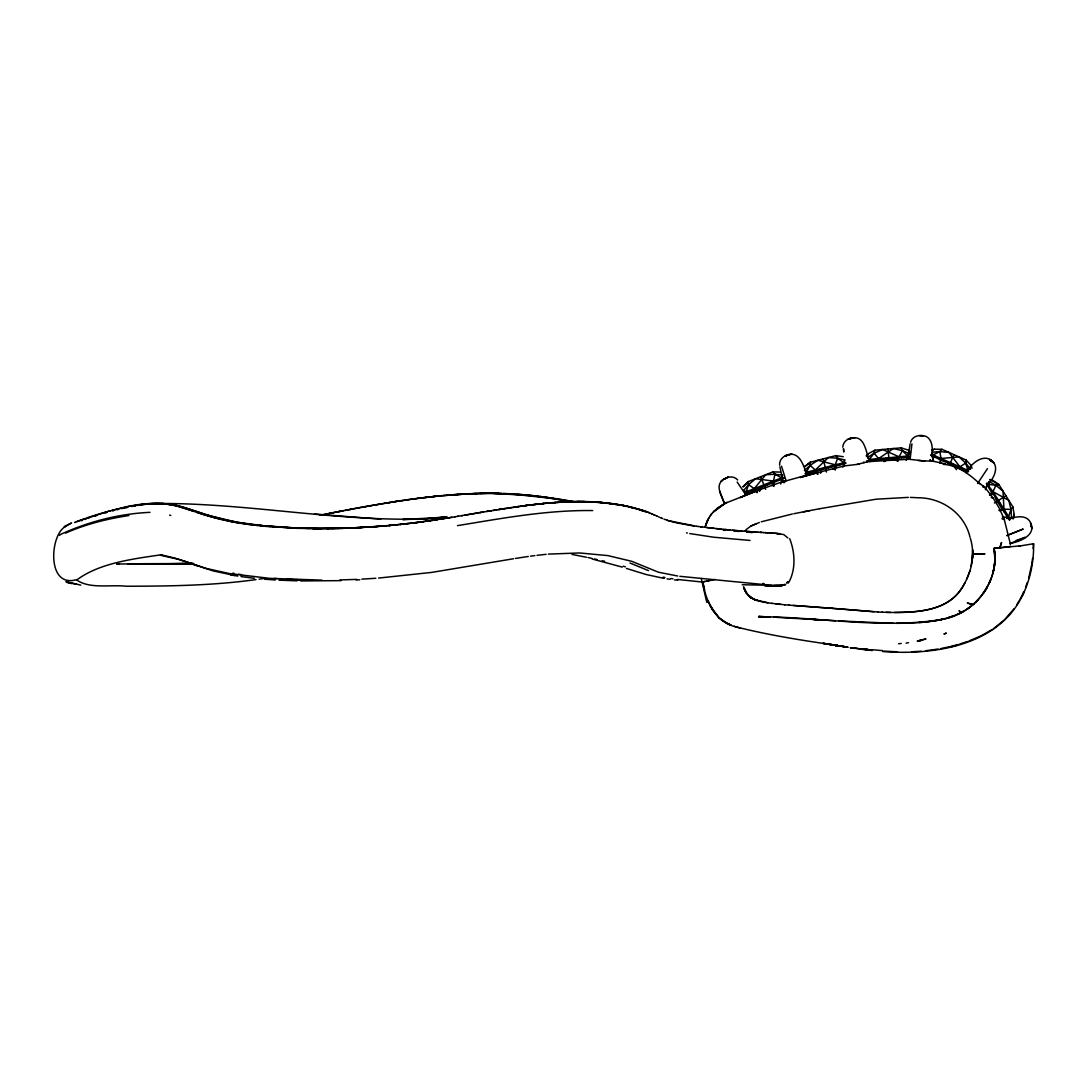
<?xml version="1.0" encoding="UTF-8"?>
<svg xmlns="http://www.w3.org/2000/svg" width="1088" height="1088" viewBox="0 0 1088 1088"><rect width="100%" height="100%" fill="white"/><g stroke="black" fill="none" stroke-linecap="round" stroke-linejoin="round"><path stroke-width="1.5" d="M766.333 616.814C824.35 617.807 882.953 628.81 940.739 619.63C973.706 614.965 1000.185 581.767 994.106 548.447C997.628 567.95 989.686 588.377 975.814 602.126C955.006 622.186 923.712 622.934 896.58 623.342M1020.68 545.809L994.065 548.325L994.935 560.17M779.661 465.188C778.994 458.864 784.842 454.852 790.486 454.199C800.333 453.737 803.61 466.14 806.426 473.253L807.745 474.939L803.488 476.041M779.878 466.752L783.047 481.44L785.536 480.665L746.191 494.469L747.592 493.938L744.002 490.253M781.973 476.585L782.544 475.021M910.18 443.795L907.582 459.177M910.574 442.272C912.478 435.649 920.475 434.166 926.187 436.478C932.933 440.001 932.47 449.222 932.212 455.6L933.137 461.176L921.808 460.795L924.963 460.754M972.726 557.954L972.726 549.739M894.418 612.462C916.205 612.122 941.582 611.429 957.331 594.062C969.87 578.911 976.385 557.505 970.333 538.288M972.495 558.13L972.577 550.664M1006.563 518.514C1014.179 517.915 1025.073 513.495 1030.064 521.75C1037.571 534.698 1019.946 541.851 1010.249 543.415L1010.398 544.789M845.798 463.393L805.446 473.878L810.098 465.351L810.329 462.25L835.883 455.614L843.282 456.729M835.434 469.73L835.285 464.807L837.583 458.211L835.883 455.614M994.609 564.155L994.881 560.796L994.31 566.168M940.073 463.298L941.025 458.47L939.828 451.588L941.936 449.303L966.076 460.02L971.176 465.501L971.992 468.398M986.041 487.914L987.537 484.704C994.119 478.706 1000.77 464.658 989.55 459.476L993.861 463.039C986.122 452.295 972.672 461.706 967.844 470.41L933.028 454.92L931.26 454.512L930.879 455.369L967.218 471.879L967.871 470.383L965.79 463.107L966.076 460.02M985.565 488.24L993.385 498.318L999.614 508.83L999.41 510.394M910.126 459.231L911.948 443.85M773.65 485.901L773.446 481.086L774.942 474.259L772.942 471.879L748.367 481.562L743.05 486.812L748.367 481.562L748.53 484.663L746.123 491.844L744.6 492.81M1031.927 563.258L1032.553 558.375M1013.458 518.813L1014.098 514.352L1012.928 506.967L998.906 484.582L989.89 479.4M994.554 564.55L993.167 571.948L994.024 568.045M842.778 447.182C843.01 441.592 848.246 437.77 853.604 437.838C864.62 436.614 865.939 451.819 868.795 458.755L869.666 461.543L909.391 459.204M844.492 459.775L844.098 465.95L857.521 464.358L867.082 461.87M1031.642 564.89L1028.772 577.823M971.149 566.372L972.699 553.846L983.729 553.969L973.665 553.846M844.274 466.004L806.97 475.143M869.965 461.04L869.829 459.422L907.8 456.022L909.595 456.198L909.677 457.137L868.17 460.85L874.154 453.206L874.874 450.187L901.177 447.834L908.29 450.146L910.425 452.295M834.89 469.608L835.693 466.385M705.038 527.177L707.812 519.656L711.756 513.631L716.897 508.626L725.302 503.227L713.347 511.863L724.186 503.853M705.214 526.578L708.995 517.548M780.749 484.038L782.19 479.386L781.592 477.877L774.942 474.259L765.734 474.722L754.27 488.634L746.123 491.844L746.722 493.367L783.714 478.407L783.374 477.537L781.592 477.877L754.27 488.634L748.53 484.663L743.621 490.498M988.652 483.562L988.761 481.739M999.858 547.822L1001.558 542.518L999.886 547.794L997.37 548.026M1012.928 506.954L1010.97 509.361L1008.63 516.569L1010.031 519.656M1012.683 518.663L1014.098 514.352M784.217 481.916L785.21 481.046L783.945 482.814M161.677 554.69C133.579 558.878 99.62 562.836 76.758 579.986C89.665 589.206 110.446 584.446 126.14 586.228C169.483 586.174 212.976 585.589 255.979 579.605M985.402 489.736L987.006 485.139L988.38 484.269L995.887 485.302L998.906 484.582M969.884 570.928L966.674 579.17M1025.603 587.234L1027.303 582.556M908.262 455.07L909.378 453.71M705.935 524.171L707.826 519.656M882.667 651.522C932.77 655.33 997.002 646.394 1021.999 596.496C1030.146 580.217 1033.994 561.911 1033.6 543.742C1028.772 544.476 1023.958 545.333 1019.13 546.054M990.719 579.482L989.155 583.154L990.42 580.244M897.899 461.475L899.082 456.797L902.428 450.677L901.177 447.834M934.306 456.892L934.687 456.022M938.318 458.674L938.699 457.803M942.793 460.659L943.174 459.789M947.526 462.754L947.906 461.897M949.797 464.141L953.999 454.662M952.34 464.889L952.721 464.032M957.073 466.997L957.454 466.126M959.208 468.316L959.874 466.834L965.79 463.107L970.428 469.146M961.547 468.969L961.928 468.112M965.559 470.764L965.94 469.894M989.536 495.149L993.031 491.681L995.887 485.302L989.25 481.562M842.833 467.146L844.166 464.182L843.758 462.604L837.583 458.211L828.39 457.558L815.32 469.989L806.847 472.192L807.269 473.77M1022.312 594.796L1023.713 591.818M1021.999 596.496L1024.134 591.994M759.41 491.45L760.988 489.138M1020.054 599.175L1021.618 596.278M966.022 472.178C966.606 473.552 965.709 471.512 967.844 470.41M990.012 495.448L991.644 492.551L986.354 483.439M987.387 586.663L985.415 590.131L986.789 587.71M964.934 582.76C951.048 612.326 914.26 613.061 886.122 612.34M1016.763 604.792L1019.279 600.63M788.378 583.046C796.076 569.962 795.124 552.527 789.698 538.696M980.737 484.282L978.425 482.542L977.582 483.48L987.442 468.67M906.141 460.346L907.936 457.64L907.8 456.022L902.428 450.677L893.466 448.514L878.546 458.633L878.682 460.251M866.565 456.212L868.278 453.723L874.874 450.187M784.638 481.889L785.237 481.073L783.387 481.59L784.19 481.345M820.338 473.253L821.984 471.362M1014.03 608.804L1004.591 619.725L993.466 628.714M710.274 515.508L711.756 513.631M977.826 600.032L975.759 602.126L978.126 599.706M866.17 455.858L868.278 453.723M1010.398 546.475L999.614 547.822M716.897 508.626L725.152 503.282M59.527 535.323L60.411 534.562M723.289 479.55L721.14 481.345C725.37 476.952 733.122 474.762 737.678 479.998M722.16 480.366C715.006 486.785 722.432 496.917 724.404 503.73L725.302 503.227M804.535 470.546L810.098 465.351L817.822 460.306L835.285 464.807L845.566 462.482M745.919 529.747L750.87 526.089L759.37 522.498M748.53 484.663L755.575 478.72L773.446 481.086M884.109 461.625L886.87 460.074M60.588 534.426C88.414 521.614 119.326 513.686 149.994 512.353M970.183 606.954L967.246 609.049L969.734 607.281M867.802 457.409L874.154 453.206L882.586 449.494L899.082 456.797M65.09 526.674L63.376 527.775L70.856 523.26M992.12 629.571L980.968 635.909L969.027 640.914M988.339 486.608L989.142 486.105L987.156 482.936M989.563 488.349L989.142 486.105M990.678 490.334L991.467 489.831L993.031 491.681L1008.63 516.569L1007.257 517.439L1002.415 516.868M991.644 492.551L993.276 494.482L994.065 493.979M993.276 494.482L995.343 496.21M1009.433 520.037L997.125 501.282L996.023 498.875L996.826 498.372M994.446 502.969L1005.91 495.774M998.825 503.322L999.614 502.819M1001.572 507.715L1002.374 507.226M999.342 510.789L1003.979 509.157L1010.97 509.361L1011.541 518.486M1004.17 511.863L1004.972 511.36M1006.509 515.59L1007.298 515.086M1008.494 518.758L1009.297 518.255M968.361 469.744L970.156 469.214M957.794 614.203L964.145 610.939M725.002 503.377L757.996 490.375L740.262 497.597L749.727 493.15L744.695 495.176L747.592 493.938M725.206 478.598L726.226 478.054L723.86 479.278L728.321 477.129L727.07 477.605M806.222 475.32L783.115 481.671M742.247 584.746L771.637 585.317L679.837 576.314M64.518 526.347L71.631 522.947M727.083 502.33L726.172 502.778M961.044 612.68L959.058 610.613L960.99 612.68L963.506 611.334M785.237 584.229L779.729 585.915L764.946 586.092M931.736 450.541L934.442 449.194L941.936 449.303M959.874 466.834L949.008 452.445L939.828 451.588L933.028 454.92L932.362 456.416L933.613 461.122M65.538 533.134C85.612 524.185 107.25 518.826 128.928 515.549M750.87 526.089L756.473 523.6M74.814 522.485L75.616 522.118L75.004 522.403M62.655 528.618C49.708 540.695 47.967 588.295 76.854 579.578M76.459 521.75L107.413 511.591M76.813 521.601L78.758 520.798M810.098 465.351L815.32 469.989L835.285 464.807M782.789 478.38L783.918 477.931M79.438 520.526L85.204 518.405M81.41 520.758L82.266 520.431M745.144 493.218L746.395 492.742M765.843 585.099C774.438 587.452 758.404 582.583 767.394 585.548M84.905 519.452L85.816 519.126M787.154 455.219L785.264 455.872L791.982 454.172L790.541 454.199M1016.206 540.478L1025.304 537.336L1010.249 543.415L1004.224 519.316M983.158 486.853L984.001 486.594L983.158 485.724L983.158 486.948L985.075 487.737M87.856 518.405L88.903 518.051M954.557 615.577L947.743 617.889L953.646 615.876M86.986 517.793L98.41 514.189M787.522 455.097L786.406 455.478L788.27 454.825L785.726 455.722L789.167 454.526M943.146 464.358C956.474 464.97 968.66 473.552 978.37 482.542M959.793 643.974L967.518 641.512M848.123 439.117L853.033 437.947M783.238 585.194L781.551 585.67L783.605 585.072M94.452 516.256L96.75 515.535M805.678 475.47L804.78 475.714M761.26 521.805L792.404 513.985M99.389 513.89L110.731 510.694M784.434 481.29L784.013 481.413M931.559 450.038L934.442 449.194M105.128 513.046L106.651 512.611M844.37 463.42L845.662 463.066M108.419 511.319L128.887 506.396L145.452 503.866M944.166 618.759L940.739 619.63L944.86 618.61M112.703 510.925L113.601 510.694M111.874 510.381L113.07 510.068M948.994 647.346L958.378 644.898M940.807 619.63L942.426 619.208M950.463 646.503L958.256 644.477M806.82 475.17L807.745 474.939M114.267 509.769L121.407 508.014M117.191 509.755L118.075 509.524M805.134 473.579L806.426 473.253M121.72 508.626L124.454 507.974M920.734 640.152L925.983 638.955L917.402 641.118L920.734 640.152L919.088 640.941M850.748 438.437L854.95 437.716L853.604 437.838M123.461 508.205L127.636 507.253M122.604 507.729C143.684 502.466 166.382 501.106 187 509.062M126.086 507.606L127.527 507.28M719.277 618.066L712.667 610.123L708.533 601.95L706.778 602.33L701.257 578.435M705.01 581.441L702.821 581.903L704.616 589.75M851.537 438.246L849.592 438.668L851.918 438.192M706.751 581.087L714.993 579.442M803.434 511.822L819.4 508.776M941.134 648.502L948.899 646.898M711.13 580.203L702.807 581.903C705.663 600.916 715.224 622.268 735.91 626.878C765.789 634.372 796.239 639.486 826.717 643.906M131.458 506.464L135.32 505.716M819.55 508.735L875.568 499.297M876.493 499.174L908.29 497.379M320.919 515.168L328.29 513.713M319.722 515.277L327.787 513.808M325.856 514.066L341.822 511.074M331.894 513.006L333.254 512.734M793.846 513.713L809.812 510.626M328.943 513.468L332.044 512.856M329.718 513.318L336.505 511.999M335.158 512.258L343.373 510.68M338.3 511.646L342.666 510.911M857.018 464.44L859.357 463.991M341.442 511.047L369.73 505.811M344.896 510.49L348.078 509.891L346.338 510.109M785.754 584.8L768.658 585.657M346.814 510.027L351.274 509.279M131.784 506.382L135.905 505.621M349.819 509.456L351.56 509.13M353.314 508.803L364.385 506.763M936.292 620.473L937.91 620.174L933.735 620.922M356.81 508.15L358.564 507.824M744.94 493.694L746.722 493.367M363.27 506.967L365.622 506.546M364.126 506.913L370.967 505.689M783.251 481.766L782.095 481.984L783.292 481.834M370.342 505.702L396.671 501.337M369.866 505.879L380.936 503.962M373.497 505.24L377.21 504.601M379.114 504.274L382.201 503.662L381.466 503.88M464.889 515.141L478.094 512.897M906.073 643.13L908.534 642.709M136.952 505.43L150.294 503.73M461.584 515.698L480.379 512.502M457.64 516.351L462.536 515.535M479.686 512.625L483.521 511.986M383.017 503.622L386.961 502.874M454.811 516.814L458.388 516.215M479.998 512.57L487.941 511.251M137.265 505.39C153.258 502.275 170.027 502.615 185.545 507.838M486.676 511.455L490.851 510.762M455.192 516.759L443.17 518.731M384.717 503.336L392.02 502.153M490.28 510.857L491.463 510.666M451.955 517.29L426.129 521.288M487.274 511.36L526.551 505.444M457.504 525.64C502.234 518.296 547.196 509.918 592.702 510.571M513.563 558.742L431.623 572.41L378.638 578.068M388.09 502.778L390.048 502.466M492.973 510.422L496.93 509.769M445.985 518.269L448.814 517.82M515.426 558.443L528.278 556.485M391.734 502.112L399.16 500.956M498.576 509.51L499.786 509.32M498.902 509.456L501.813 509.007M443.034 518.731L438.981 519.37M500.997 509.13L503.418 508.749M393.978 501.84L417.683 498.358M502.833 508.844L504.805 508.531M504.546 508.586L505.906 508.368M938.033 649.06L925.684 650.746M436.288 519.778L437.634 519.574M397.909 501.242L400.479 500.766M506.763 508.232L508.722 507.946M437.254 519.642L414.433 522.838M265.295 578.258L259.08 579.17M399.636 500.888L402.614 500.439M507.987 508.055L510.19 507.715M432.575 520.336L434.928 519.982M431.841 520.458L434.67 520.037M976.806 553.846L975.46 553.846M510 507.756L512.298 507.416M402.261 500.589L408.571 499.582M513.318 507.266L515.114 507.008M430.209 520.69L427.842 521.03M405.797 499.977L412.406 499.052M514.434 507.103L516.569 506.79M429.678 520.758L417.969 522.362M866.878 461.897L870.985 461.353M515.807 506.899L526.742 505.417M517.194 506.709L518.568 506.518M930.022 621.425L926.364 621.901M530.509 556.186L534.888 555.601M411.21 499.31L430.957 496.767M520.826 506.206L524.049 505.77M421.858 521.859L422.838 521.723M423.259 521.682L414.623 522.811M413.998 498.93L415.956 498.671M419.914 522.118L420.893 521.982M525.409 505.594L546.19 503.241M417.506 498.372L423.477 497.624M418.649 498.318L422.96 497.692M525.64 505.566L528.319 505.226M418.853 522.254L411.169 523.233M528.115 505.254L530.985 504.886M414.256 522.838L416.024 522.621M975.365 553.846L974.236 553.846L981.24 553.751M421.573 497.95L429.461 496.93M529.462 505.077L530.808 504.914M537.037 555.329L546.094 554.322M529.924 505.022L542.749 503.581M410.72 523.26L412.488 523.056M408.857 523.505L411.74 523.165M424.728 497.57L426.659 497.338M532.739 504.682L538.846 503.989M411.631 523.151L388.892 525.558M976.208 553.846L983.729 553.724M408.952 523.464L403.199 524.144M917.402 641.118L920.788 640.723M425.857 497.434L436.37 496.182M428.604 497.121L441.415 495.693M408.027 523.573L400.425 524.443M898.525 643.756L901.19 643.457M1033.546 543.742L1033.124 548.624M431.65 496.781L434.357 496.495M538.533 504.03L539.335 503.948M403.648 524.062L400.126 524.443M433.065 496.631L444.475 495.407M540.138 503.853L540.94 503.771M400.806 524.375L389.341 525.518M435.975 496.332L441.769 495.652M437.594 496.169L439.212 496.006M542.531 503.608L543.891 503.472M394.876 525.001L397.215 524.742M543.32 503.54L544.109 503.458M867.775 460.55L869.04 460.428M941.025 458.47L958.99 456.878L965.79 463.107M542.926 503.567L547.318 503.146M1000.334 547.767L994.065 548.325L994.935 556.267M440.83 495.856L455.246 494.55M908.358 456.919L909.65 456.797M919.088 622.567L925.915 621.942M546.067 503.268L564.835 501.908M446.774 516.922L424.742 518.935L446.937 517.072L402.805 519.561L425.027 518.935C337.076 521.669 250.118 503.526 162.194 503.486L151.286 503.662M390.728 525.354L385.818 525.83M547.142 503.173L549.005 502.996M389.98 525.422L375.659 526.646M444.054 495.557L470.342 493.68M548.447 503.037L552.908 502.67M548.325 554.105L579.632 552.962L607.852 555.601L631.666 561.286L658.458 572.22L677.702 576.014M446.27 495.366L448.093 495.203M548.529 503.05L549.902 502.928M549.576 502.942L550.691 502.846M447.168 495.176L449.861 494.958M382.092 526.102L386.417 525.749L376.611 526.565M932.239 452.186L939.828 451.588M449.902 495.067L452.554 494.741M382.786 526.048L347.126 528.21M450.5 495.013L457.939 494.36M147.138 503.717L162.928 503.649M552.201 502.738L555.696 502.479M780.354 585.698L781.946 585.589L768.291 585.643M553.982 502.602L555.315 502.506M373.538 526.796L376.693 526.51M372.939 526.837L375.292 526.619M555.193 502.52L564.903 501.935M373.878 526.714L367.418 527.204M375.836 578.272L361.869 579.129M454.906 494.686L475.456 493.476M556.811 502.398L559.422 502.207M370.233 527.014L372.477 526.81M456.933 494.55L467.582 493.938M371.076 526.905L367.458 527.136M557.994 502.316L559.164 502.248M999.274 510.231L1002.606 510.014M365.84 527.231L359.774 527.639M911.744 651.78L921.06 651.25M560.32 502.18L561.476 502.112M364.834 527.286L341.074 528.401M362.617 527.422L355.096 527.87M561.027 502.139L575.076 501.568M562.999 502.003L564.754 501.908M980.016 553.846L976.534 553.846M356.102 579.972L359.842 579.795M465.732 494.034L473.62 493.694M358.564 527.626L348.867 528.047M468.139 493.911L471.539 493.626M356.674 579.374L339.864 579.972M974.236 553.846L974.698 553.846M566.032 501.881L567.27 501.826M566.494 501.826L569.935 501.704M472.301 493.598L473.348 493.558M471.811 493.762L490.824 493.408M566.658 501.854L569.731 501.704M473.919 493.53L475.116 493.49M350.594 527.979L293.978 528.21M343.087 528.346L345.1 528.278M474.531 493.653L476.503 493.449M476.299 493.462L478.666 493.394M475.429 493.626L481.018 493.326M345.658 528.156L337.049 528.51M569.391 501.758L572.084 501.677M341.686 528.387L327.066 528.686M570.955 501.704L576.613 501.541M571.635 501.65L573.607 501.595M341.142 580.638L300.655 580.938M339.238 528.346L312.474 528.673M479.631 493.367L483.358 493.286M336.042 528.414L331.051 528.632M479.794 493.517L493.381 493.245M866.578 460.877L868.17 460.85M482.46 493.299L485.262 493.258M484.514 493.272L488.05 493.245M574.736 501.622L584.786 501.554M329.27 528.659L320.919 528.714M576.545 501.541L581.482 501.527M128.139 564.006L192.766 563.584M576.912 501.595L584.65 501.554M169.402 563.815L193.46 563.652M190.414 563.666L193.569 563.638L169.755 563.761L193.31 563.584M773.16 585.63L778.178 585.589M486.839 493.245L491.259 493.231M148.757 563.924L169.238 563.774L127.894 564.006L137.333 563.951M190.278 563.679L116.783 563.992M577.986 501.527L579.414 501.527M148.961 563.897L169.578 563.815M184.103 563.611L141.345 563.734L183.505 563.679M119.054 564.033L117.001 564.046M920.856 435.703L923.25 435.798L919.265 435.649M922.624 460.795L908.33 459.204M1009.147 518.146L1010.466 518.486M321.11 528.714L296.29 528.306M978.969 553.846L980.37 553.846M983.878 553.846L984.994 553.846M759.832 616.488L758.567 616.869L770.168 616.991L758.622 616.447L766.088 616.814M773.595 617.168L835.434 620.731M818.924 619.752L813.198 619.426L816.082 619.602M317.152 528.714L319.124 528.714M489.994 493.408L513.835 493.938M893.642 623.315L839.038 620.949M581.25 501.582L595.979 501.99M321.912 580.135L269.715 578.354L229.391 573.553L205.387 568.249L175.358 558.239L160.602 554.649M492.32 493.422L501.677 493.394M316.282 528.523L312.678 528.482M312.283 580.054L304.178 579.972L308.829 580.04M493.544 493.245L498.93 493.326M982.709 553.846L983.674 553.86M493.802 493.435L528.918 495.462M890.61 612.435L881.987 612.19M582.651 501.595L600.943 502.466L619.766 504.954M311.263 528.469L299.254 528.156M978.724 553.86L979.717 553.846M585.902 501.582L591.382 501.745M309.033 528.428L272.83 526.986M296.997 580.842L278.868 580.162M585.276 501.636L607.349 502.969M772.942 471.879L780.409 472.097M499.664 493.544L501.119 493.585M897.45 651.807L884.326 651.141M301.471 579.836L286.797 579.387L291.557 579.537M296.317 579.686L299.486 579.795L296.657 579.686M503.363 493.449L512.122 493.843M502.656 493.639L507.09 493.816M910.302 497.406L916.626 497.678M298.343 528.129L252.634 525.014M295.65 528.02L286.946 527.598M292.998 527.898L290.496 527.789M508.191 493.87L510.354 493.979M592.47 501.799L596.727 502.03M877.812 611.986L882.341 612.231M289.857 527.748L263.881 525.817L238.898 522.512M162.194 503.486L174.583 505.022L190.985 509.578M511.428 494.047L549.902 498.154M767.475 532.807L770.331 532.984M285.654 527.517L269.715 526.361M763.422 532.562L766.251 532.726M770.93 533.011L772.643 533.12M765.109 532.658L767.978 532.834M769.624 532.93L771.052 533.025M513.55 493.925L533.419 495.652M760.811 532.386L762.022 532.467M761.355 532.426L763.382 532.549M772.317 533.106L774.153 533.215M380.882 519.126L314.486 514.039M918.122 460.455L921.808 460.7M760.621 532.386L758.05 532.209M760.267 532.358L761.097 532.413M878.179 612.014L832.266 608.328M754.27 531.95L758.173 532.222M774.058 533.215L775.309 533.297M275.305 579.972L264.697 579.224M755.14 532.018L755.997 532.073M750.026 540.437L713.592 537.214L689.724 533.555M753.114 531.869L754.446 531.964M775.227 533.283L778.763 533.569M751.631 531.76L752.515 531.828M753.399 531.896L745.756 531.325M517.358 494.17L538.03 496.196M598.142 502.126L599.529 502.234M749.496 531.61L750.734 531.692M274.407 578.422L277.154 578.626M872.059 649.686L882.708 650.651M597.584 502.194L612.884 503.662M748.993 531.57L744.491 531.216M776.22 533.365L783.754 534.575L787.916 538.016M733.829 531.08L739.201 531.488M788.895 605.118L840.507 608.994M793.302 605.458L832.143 608.301M723.248 530.278L725.002 530.414M874.004 611.742L840.63 608.994M744.763 531.243L738.058 530.699M741.866 531.012L736.753 530.577M746.654 532.073L752.284 532.59M270.966 526.85L259.91 525.83M784.516 604.765L789.29 605.159M599.937 502.37L602.058 502.561M702.494 582.053L677.348 579.455M735.447 530.468L737.474 530.645M868.85 649.686L859.901 648.788L868.17 649.631L861.601 648.965L862.77 649.087M732.836 530.237L734.522 530.386M734.142 530.359L736.005 530.522M733.04 530.25L727.083 529.706M268.668 526.266L255.938 524.946M917.442 497.746C941.569 497.529 964.335 513.087 969.979 537.091M728.579 529.842L730.062 529.992M602.398 502.588L605.214 502.874M725.166 529.53L726.417 529.638M727.682 529.761L723.901 529.407M784.91 604.792L775.894 603.867M721.113 529.122L724.091 529.421M721.371 529.149L696.755 526.334M718.053 528.822L719.073 528.918M716.026 528.605L717.033 528.714M780.558 604.37L771.664 603.323M529.489 495.53L531.733 495.774M254.32 578.272L241.019 576.586M711.96 528.17L713.986 528.387M164.03 503.744L175.943 505.825L192.005 510.748M258.101 525.64L231.35 521.737L207.223 515.807M708.927 527.83L709.934 527.952M823.058 643.334L847.81 647.197L823.058 643.334L826.812 643.933M532.29 495.829L536.778 496.359M706.914 527.598L707.921 527.721M931.736 460.972L945.309 463.814M606.669 503.037L625.586 505.838L643.919 510.748M861.601 648.965L872.358 650.23L862.594 649.087M861.574 649.305L872.331 650.556M674.438 579.863L677.742 580.244M774.942 474.259L782.503 475.17M779.13 533.61L780.382 533.827M255.653 524.906L252.824 524.552M608.11 503.2L610.966 503.567M537.785 496.169L550.392 497.869M537.608 496.468L540.097 496.781M700.577 526.837L701.801 526.986M80.798 585.14L65.906 581.59M251.11 524.824L239.251 523.124M539.934 496.427L548.379 497.583M251.886 524.43L248.118 523.926M540.641 496.849L542.259 497.066M989.754 479.917L992.746 480.311L998.906 484.582M696.932 526.361L668.685 520.73M543.334 497.216L544.898 497.434M667.012 578.87L670.072 579.292M248.05 523.926L246.745 523.736M545.89 497.57L547.862 497.855M694.117 525.966L693.015 525.817M834.306 645.13L835.557 645.306M612.381 503.771L616.012 504.315M549.467 497.733L561.639 499.623M548.366 497.923L555.41 498.998M614.353 503.88L622.866 505.294M692.294 525.708L676.763 522.893M245.602 523.573L238.462 522.43M551.657 498.059L553.833 498.386M550.664 498.263L552.962 498.617M160.548 555.288L179.52 559.572L213.153 570.928L237.782 576.11M772.058 603.391C761.192 602.086 747.007 600.018 743.73 587.506L746.762 593.463L743.526 586.908L746.246 592.742L751.373 597.992L747.81 594.85M826.39 643.878L839.46 645.946M670.806 578.503L672.914 578.83M831.246 644.654L835.135 645.252M554.907 498.562L555.995 498.726M832.266 644.803L838.29 645.769L836.454 645.456M554.295 498.821L556.852 499.215M557.07 498.889L558.593 499.134M556.417 499.147L572.057 501.772M558.43 499.474L559.436 499.637M241.55 574.682L238.571 574.192M76.486 584.242L66.518 582.311M560.198 499.392L576.082 502.112M560.442 499.8L562.442 500.126M835.353 645.279L838.44 645.796L827.166 644.001M563.149 499.882L564.672 500.126M563.734 500.344L565.42 500.63M237.823 522.893L217.682 518.731M566.182 500.385L569.201 500.902M238.748 522.485L234.722 521.764M230.534 574.886L234.6 575.579M617.25 504.519L624.24 505.566M568.031 501.065L570.37 501.473M827.465 644.028L838.44 645.918L830.28 644.477M570.969 501.201L572.723 501.514M571.54 501.677L574.573 502.221M664.102 578.422L646.054 574.491L626.43 568.439M237.075 522.199L211.684 516.338M804.454 470.234L805.922 471.131M574.478 501.826L576.232 502.139M830.974 644.599L838.44 645.946M620.514 505.09L622.295 505.417M767.924 602.752L755.004 599.76L749.129 596.224M234.437 521.723L226.114 520.037M571.975 554.404L586.432 557.246M232.805 573.145L234.219 573.417M663.136 577.143L664.958 577.497M622.554 505.471L623.859 505.73M623.179 505.594L626.838 506.355M625.369 505.784L630.904 507.008M624.39 505.838L627.531 506.518M587.982 557.559L592.103 558.443M594.66 559.001L597.19 559.558M225.61 519.914L205.931 514.583M628.361 506.709L629.177 506.899M686.501 532.821L687.371 533.025M628.578 506.763L634.25 508.191M675.866 522.689L668.766 520.758M602.222 560.714L604.697 561.313M629.571 506.994L635.963 508.667M771.691 485.302L773.582 485.874M592.239 559.001L622.268 567.12M837.583 458.211L844.982 460.047M631.938 507.253L640.016 509.47M169.592 515.114L170.775 515.426M216.526 518.432L197.2 512.53M740.765 628.266L734.142 626.253M623.206 566.195L625.382 566.821M991.168 497.502L993.385 498.318M894.037 459.558L897.233 460.904M211.208 516.202L203.252 513.713M67.701 582.434L71.658 583.603M185.654 507.878L205.102 514.311M638.615 509.47L642.478 510.762M206.135 515.467L193.392 511.224M640.791 509.714L644.164 510.83M832.619 468.615L835.176 469.635M668.046 520.526L666.699 520.078M667.91 520.486L666.264 519.942M202.749 513.55L199.172 512.353M640.41 510.041L641.77 510.517M188.21 509.47L193.718 511.333M192.154 509.973L193.242 510.34M194.344 510.707L198.478 512.122M642.015 510.598L642.75 510.857M648.489 570.629L629.993 563.013M198.465 566.277L184.226 561.163M644.708 511.02L646.979 511.863M644.98 511.115L649.944 513.06M665.298 519.602L663.979 519.112M867.449 457.613L868.795 458.755M644.504 511.496L645.442 511.863M647.714 512.149L649.618 512.924M662.551 518.554L661.191 517.997M662.102 518.364L660.906 517.874M902.428 450.677L909.432 453.696M650.787 513.414L651.93 513.903M659.736 517.385L658.58 516.868M651.209 513.59L652.46 514.134M967.395 471.213L968.619 471.757M653.045 514.393L655.262 515.386M931.07 455.097L932.212 455.6M653.684 514.678L654.894 515.222M656.377 515.889L657.478 516.392M656.105 515.766L657.315 516.31M727.94 623.737L731.204 625.206L722.242 620.432M1001.898 518.718L1003.326 519.384M993.031 491.681L1008.821 500.398L1010.97 509.361M979.39 483.33L984.001 486.622M712.667 610.123L710.26 605.717L718.828 617.685L726.743 623.166M750.38 597.298L751.699 598.169L748.109 595.177M763.722 583.93L763.014 583.345L764.021 584.12M992.419 461.72L990.026 459.857L992.786 462.019M991.522 461.026L990.597 460.306L992.147 461.502M718.828 617.685L722.568 620.677M995.887 485.302L1003.014 491.15L1003.979 509.157M754.27 488.634L757.411 492.293M984.722 487.342L984.123 486.676L985.048 487.696M954.298 466.874L956.515 469.717M815.32 469.989L817.999 474.001M754.868 490.158L757.03 492.701M874.154 453.206L878.546 458.633M990.175 487.968L991.467 489.831M737.134 482.011L745.674 494.659M930.39 460.306L930.798 460.945L929.941 459.626M815.742 471.566L817.578 474.368M986.843 483.63L987.537 484.704M1009.501 519.806L1008.576 518.269M994.731 496.59L996.023 498.875M999.614 508.83L1004.469 519.914M708.193 601.052L708.546 601.95M779.892 478.91L780.246 479.781M775.798 480.515L776.152 481.399M771.256 482.31L771.596 483.181M766.428 484.214L766.782 485.085M760.648 476.721L765.626 489.328M761.532 486.132L761.886 487.016M756.718 488.036L757.058 488.92M752.162 489.831L752.515 490.702M748.068 491.436L748.422 492.32M719.698 491.055L724.526 503.676M932.185 453.057L932.484 453.927M781.524 466.181L786.107 480.814M1030.866 524.348L1031.778 528.523M863.763 462.019L863.967 462.713M1030.54 523.042L1031.261 525.885M841.935 463.42L842.18 464.345M839.909 464.073L840.086 464.766M837.678 464.535L837.923 465.446M832.959 465.759L833.19 466.67M830.498 466.507L830.674 467.201M827.927 467.065L828.172 467.976M823.099 458.932L826.513 472.042M822.841 468.384L823.086 469.295M820.338 469.146L820.515 469.839M817.822 469.69L818.054 470.601M813.09 470.914L813.334 471.825M810.927 471.594L811.104 472.287M808.833 472.029L809.078 472.94M1031.356 526.238L1030.608 523.369L1031.533 527.027M905.869 456.525L905.95 457.463M903.761 456.838L903.829 457.545M901.49 456.919L901.571 457.858M896.621 457.354L896.702 458.293M894.078 457.694L894.132 458.402M891.453 457.817L891.534 458.755M888.026 449.004L888.95 459.34M886.217 458.293L886.298 459.231M883.619 458.633L883.687 459.34M881.049 458.755L881.144 459.694M876.194 459.19L876.275 460.129M873.936 459.503L874.004 460.21M871.801 459.571L871.896 460.51M940.372 459.966L940.63 463.284M774.044 482.596L774.207 485.942M983.266 593.341L985.252 590.322L983.253 593.382M800.129 477.482L817.006 472.777L800.17 477.482M787.794 581.658L786.678 583.1L787.848 581.658M973.706 604.017L973.066 604.642L967.273 602.997L973.026 604.642L973.746 603.99M810.329 462.25L804.399 466.834L810.315 462.25M1007.882 535.051L1006.754 535.677L1023.196 529.054L1007.882 535.051M946.125 633.175L944.166 633.978L946.125 633.175M780.218 533.99L777.322 534.167L780.246 533.99M979.241 553.846L978.126 553.846L979.241 553.846M855.97 648.312L850.272 647.741L860.159 648.856L855.97 648.312M774.656 617.236L773.731 617.195L774.751 617.25M843.526 646.571L840.589 646.122L847.484 647.17L843.526 646.571M757.098 600.481L753.236 599.012L757.098 600.481M843.771 451.738L843.499 448.623L843.758 451.738"/></g></svg>
